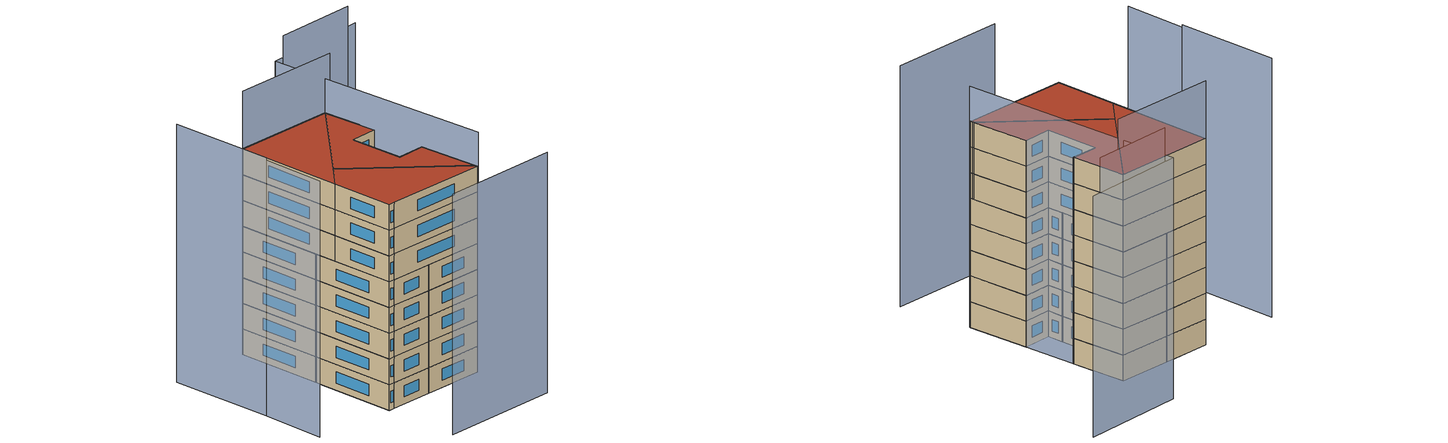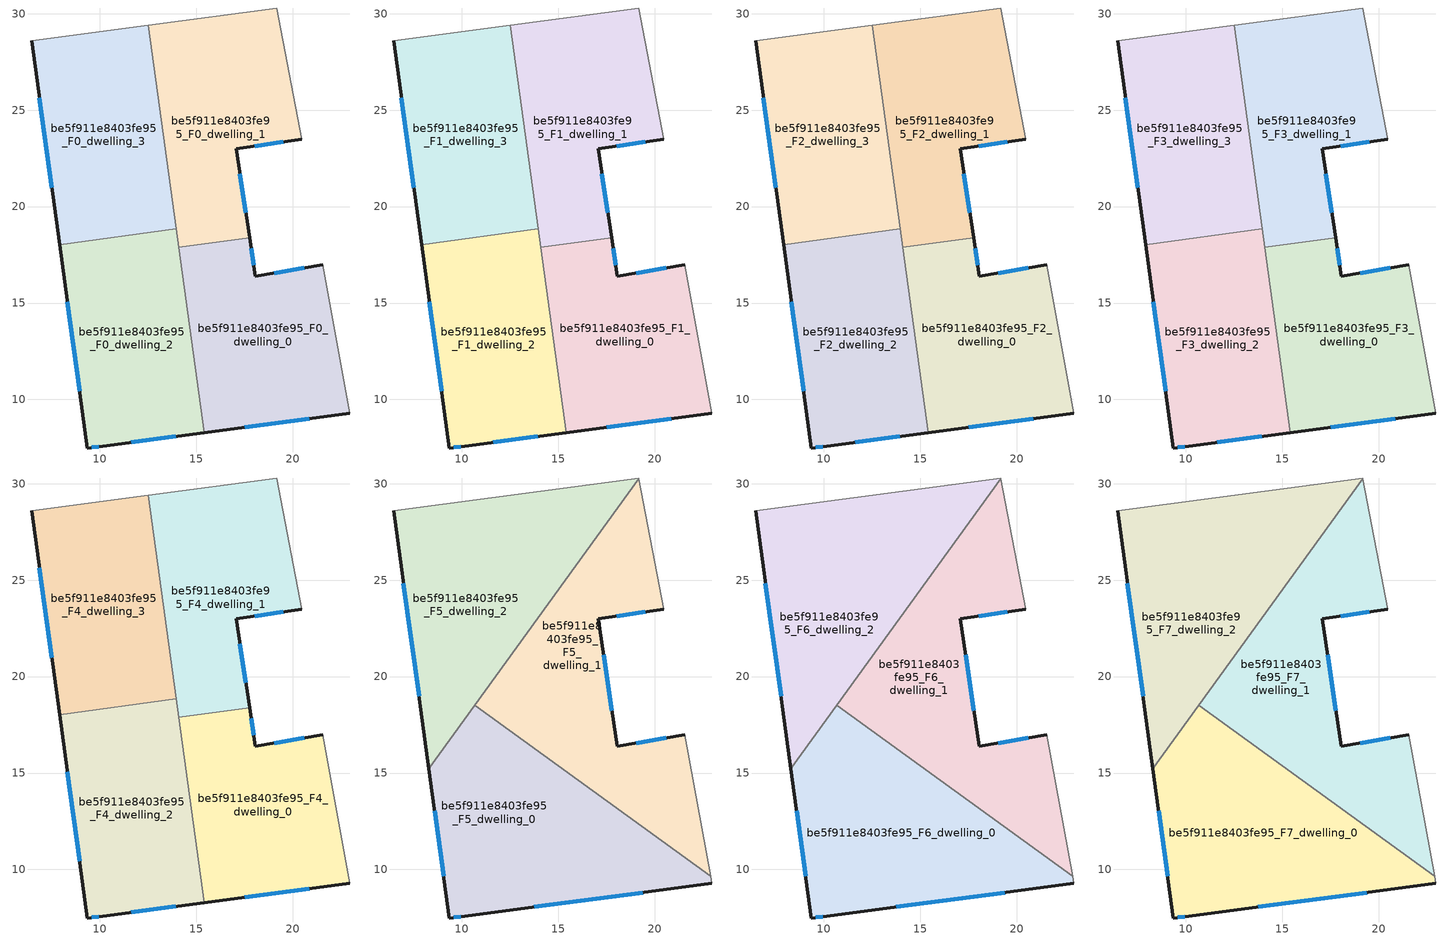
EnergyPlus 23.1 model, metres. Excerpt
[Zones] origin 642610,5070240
be5f911e8403fe95_F0_dwelling_0
 floor ground (EU_floor_Construction): 22.97,9.28 21.57,16.99 18.07,16.39 17.77,18.39 14.09,17.89 15.41,8.28 z0
 wall outside (EU_wall_Construction): 22.97,9.28 15.41,8.28 / 17.77,18.39 18.07,16.39 21.57,16.99 z0:3
 wall to be5f911e8403fe95_F0_dwelling_1 (EU_wall_Construction): 14.09,17.89 17.77,18.39 z0:3
 wall adiabatic (EU_wall_Construction): 21.57,16.99 22.97,9.28 z0:3
 wall to be5f911e8403fe95_F0_dwelling_2 (EU_wall_Construction): 15.41,8.28 14.09,17.89 z0:3
 window (EU_Window_Construction): 20.85,9 17.53,8.56 / 17.85,17.83 17.98,16.95 / 19.05,16.55 20.59,16.82 z0.84:2.16
be5f911e8403fe95_F0_dwelling_1
 floor ground (EU_floor_Construction): 17.77,18.39 17.07,22.99 20.47,23.49 19.17,30.3 12.52,29.41 14.09,17.89 z0
 wall outside (EU_wall_Construction): 20.47,23.49 17.07,22.99 17.77,18.39 z0:3
 wall adiabatic (EU_wall_Construction): 12.52,29.41 19.17,30.3 20.47,23.49 z0:3
 wall to be5f911e8403fe95_F0_dwelling_3 (EU_wall_Construction): 13.96,18.86 12.52,29.41 z0:3
 wall to be5f911e8403fe95_F0_dwelling_2 (EU_wall_Construction): 14.09,17.89 13.96,18.86 z0:3
 window (EU_Window_Construction): 19.52,23.35 18.02,23.13 / 17.27,21.7 17.57,19.68 z0.84:2.16
be5f911e8403fe95_F0_dwelling_2
 floor ground (EU_floor_Construction): 15.41,8.28 13.96,18.86 7.91,18.03 9.36,7.48 10.16,7.58 z0
 wall outside (EU_wall_Construction): 15.41,8.28 10.16,7.58 9.36,7.48 7.91,18.03 z0:3
 wall to be5f911e8403fe95_F0_dwelling_3 (EU_wall_Construction): 7.91,18.03 13.96,18.86 z0:3
 window (EU_Window_Construction): 13.94,8.08 11.63,7.78 / 9.94,7.55 9.58,7.51 / 8.95,10.44 8.32,15.07 z0.84:2.16
be5f911e8403fe95_F0_dwelling_3
 floor ground (EU_floor_Construction): 13.96,18.86 12.52,29.41 6.46,28.6 7.91,18.03 z0
 wall outside (EU_wall_Construction): 7.91,18.03 6.46,28.6 z0:3
 wall adiabatic (EU_wall_Construction): 6.46,28.6 12.52,29.41 z0:3
 window (EU_Window_Construction): 7.51,20.99 6.87,25.64 z0.84:2.16
be5f911e8403fe95_F1_dwelling_0
 floor to be5f911e8403fe95_F0_dwelling_0 (EU_floor_Construction): 22.97,9.28 21.57,16.99 18.07,16.39 17.77,18.39 14.09,17.89 15.41,8.28 z3
 wall outside (EU_wall_Construction): 22.97,9.28 15.41,8.28 / 17.77,18.39 18.07,16.39 21.57,16.99 z3:6
 wall to be5f911e8403fe95_F1_dwelling_1 (EU_wall_Construction): 14.09,17.89 17.77,18.39 z3:6
 wall adiabatic (EU_wall_Construction): 21.57,16.99 22.97,9.28 z3:6
 wall to be5f911e8403fe95_F1_dwelling_2 (EU_wall_Construction): 15.41,8.28 14.09,17.89 z3:6
 window (EU_Window_Construction): 20.85,9 17.53,8.56 / 17.85,17.83 17.98,16.95 / 19.05,16.55 20.59,16.82 z3.84:5.16
be5f911e8403fe95_F1_dwelling_1
 floor to be5f911e8403fe95_F0_dwelling_1 (EU_floor_Construction): 17.77,18.39 17.07,22.99 20.47,23.49 19.17,30.3 12.52,29.41 14.09,17.89 z3
 wall outside (EU_wall_Construction): 20.47,23.49 17.07,22.99 17.77,18.39 z3:6
 wall adiabatic (EU_wall_Construction): 12.52,29.41 19.17,30.3 20.47,23.49 z3:6
 wall to be5f911e8403fe95_F1_dwelling_3 (EU_wall_Construction): 13.96,18.86 12.52,29.41 z3:6
 wall to be5f911e8403fe95_F1_dwelling_2 (EU_wall_Construction): 14.09,17.89 13.96,18.86 z3:6
 window (EU_Window_Construction): 19.52,23.35 18.02,23.13 / 17.27,21.7 17.57,19.68 z3.84:5.16
be5f911e8403fe95_F1_dwelling_2
 floor to be5f911e8403fe95_F0_dwelling_2 (EU_floor_Construction): 15.41,8.28 13.96,18.86 7.91,18.03 9.36,7.48 10.16,7.58 z3
 wall outside (EU_wall_Construction): 15.41,8.28 10.16,7.58 9.36,7.48 7.91,18.03 z3:6
 wall to be5f911e8403fe95_F1_dwelling_3 (EU_wall_Construction): 7.91,18.03 13.96,18.86 z3:6
 window (EU_Window_Construction): 13.94,8.08 11.63,7.78 / 9.94,7.55 9.58,7.51 / 8.95,10.44 8.32,15.07 z3.84:5.16
be5f911e8403fe95_F1_dwelling_3
 floor to be5f911e8403fe95_F0_dwelling_3 (EU_floor_Construction): 13.96,18.86 12.52,29.41 6.46,28.6 7.91,18.03 z3
 wall outside (EU_wall_Construction): 7.91,18.03 6.46,28.6 z3:6
 wall adiabatic (EU_wall_Construction): 6.46,28.6 12.52,29.41 z3:6
 window (EU_Window_Construction): 7.51,20.99 6.87,25.64 z3.84:5.16
be5f911e8403fe95_F2_dwelling_0
 floor to be5f911e8403fe95_F1_dwelling_0 (EU_floor_Construction): 22.97,9.28 21.57,16.99 18.07,16.39 17.77,18.39 14.09,17.89 15.41,8.28 z6
 wall outside (EU_wall_Construction): 22.97,9.28 15.41,8.28 / 17.77,18.39 18.07,16.39 21.57,16.99 z6:9
 wall to be5f911e8403fe95_F2_dwelling_1 (EU_wall_Construction): 14.09,17.89 17.77,18.39 z6:9
 wall adiabatic (EU_wall_Construction): 21.57,16.99 22.97,9.28 z6:9
 wall to be5f911e8403fe95_F2_dwelling_2 (EU_wall_Construction): 15.41,8.28 14.09,17.89 z6:9
 window (EU_Window_Construction): 20.85,9 17.53,8.56 / 17.85,17.83 17.98,16.95 / 19.05,16.55 20.59,16.82 z6.84:8.16
be5f911e8403fe95_F2_dwelling_1
 floor to be5f911e8403fe95_F1_dwelling_1 (EU_floor_Construction): 17.77,18.39 17.07,22.99 20.47,23.49 19.17,30.3 12.52,29.41 14.09,17.89 z6
 wall outside (EU_wall_Construction): 20.47,23.49 17.07,22.99 17.77,18.39 z6:9
 wall adiabatic (EU_wall_Construction): 12.52,29.41 19.17,30.3 20.47,23.49 z6:9
 wall to be5f911e8403fe95_F2_dwelling_3 (EU_wall_Construction): 13.96,18.86 12.52,29.41 z6:9
 wall to be5f911e8403fe95_F2_dwelling_2 (EU_wall_Construction): 14.09,17.89 13.96,18.86 z6:9
 window (EU_Window_Construction): 19.52,23.35 18.02,23.13 / 17.27,21.7 17.57,19.68 z6.84:8.16
be5f911e8403fe95_F2_dwelling_2
 floor to be5f911e8403fe95_F1_dwelling_2 (EU_floor_Construction): 15.41,8.28 13.96,18.86 7.91,18.03 9.36,7.48 10.16,7.58 z6
 wall outside (EU_wall_Construction): 15.41,8.28 10.16,7.58 9.36,7.48 7.91,18.03 z6:9
 wall to be5f911e8403fe95_F2_dwelling_3 (EU_wall_Construction): 7.91,18.03 13.96,18.86 z6:9
 window (EU_Window_Construction): 13.94,8.08 11.63,7.78 / 9.94,7.55 9.58,7.51 / 8.95,10.44 8.32,15.07 z6.84:8.16
be5f911e8403fe95_F2_dwelling_3
 floor to be5f911e8403fe95_F1_dwelling_3 (EU_floor_Construction): 13.96,18.86 12.52,29.41 6.46,28.6 7.91,18.03 z6
 wall outside (EU_wall_Construction): 7.91,18.03 6.46,28.6 z6:9
 wall adiabatic (EU_wall_Construction): 6.46,28.6 12.52,29.41 z6:9
 window (EU_Window_Construction): 7.51,20.99 6.87,25.64 z6.84:8.16
be5f911e8403fe95_F3_dwelling_0
 floor to be5f911e8403fe95_F2_dwelling_0 (EU_floor_Construction): 22.97,9.28 21.57,16.99 18.07,16.39 17.77,18.39 14.09,17.89 15.41,8.28 z9
 wall outside (EU_wall_Construction): 22.97,9.28 15.41,8.28 / 17.77,18.39 18.07,16.39 21.57,16.99 z9:12
 wall to be5f911e8403fe95_F3_dwelling_1 (EU_wall_Construction): 14.09,17.89 17.77,18.39 z9:12
 wall adiabatic (EU_wall_Construction): 21.57,16.99 22.97,9.28 z9:12
 wall to be5f911e8403fe95_F3_dwelling_2 (EU_wall_Construction): 15.41,8.28 14.09,17.89 z9:12
 window (EU_Window_Construction): 20.85,9 17.53,8.56 / 17.85,17.83 17.98,16.95 / 19.05,16.55 20.59,16.82 z9.84:11.16
be5f911e8403fe95_F3_dwelling_1
 floor to be5f911e8403fe95_F2_dwelling_1 (EU_floor_Construction): 17.77,18.39 17.07,22.99 20.47,23.49 19.17,30.3 12.52,29.41 14.09,17.89 z9
 wall outside (EU_wall_Construction): 20.47,23.49 17.07,22.99 17.77,18.39 z9:12
 wall adiabatic (EU_wall_Construction): 12.52,29.41 19.17,30.3 20.47,23.49 z9:12
 wall to be5f911e8403fe95_F3_dwelling_3 (EU_wall_Construction): 13.96,18.86 12.52,29.41 z9:12
 wall to be5f911e8403fe95_F3_dwelling_2 (EU_wall_Construction): 14.09,17.89 13.96,18.86 z9:12
 window (EU_Window_Construction): 19.52,23.35 18.02,23.13 / 17.27,21.7 17.57,19.68 z9.84:11.16
be5f911e8403fe95_F3_dwelling_2
 floor to be5f911e8403fe95_F2_dwelling_2 (EU_floor_Construction): 15.41,8.28 13.96,18.86 7.91,18.03 9.36,7.48 10.16,7.58 z9
 wall outside (EU_wall_Construction): 15.41,8.28 10.16,7.58 9.36,7.48 7.91,18.03 z9:12
 wall to be5f911e8403fe95_F3_dwelling_3 (EU_wall_Construction): 7.91,18.03 13.96,18.86 z9:12
 window (EU_Window_Construction): 13.94,8.08 11.63,7.78 / 9.94,7.55 9.58,7.51 / 8.95,10.44 8.32,15.07 z9.84:11.16
be5f911e8403fe95_F3_dwelling_3
 floor to be5f911e8403fe95_F2_dwelling_3 (EU_floor_Construction): 13.96,18.86 12.52,29.41 6.46,28.6 7.91,18.03 z9
 wall outside (EU_wall_Construction): 7.91,18.03 6.46,28.6 z9:12
 wall adiabatic (EU_wall_Construction): 6.46,28.6 12.52,29.41 z9:12
 window (EU_Window_Construction): 7.51,20.99 6.87,25.64 z9.84:11.16
be5f911e8403fe95_F4_dwelling_0
 floor to be5f911e8403fe95_F3_dwelling_0 (EU_floor_Construction): 22.97,9.28 21.57,16.99 18.07,16.39 17.77,18.39 14.09,17.89 15.41,8.28 z12
 wall outside (EU_wall_Construction): 22.97,9.28 15.41,8.28 / 17.77,18.39 18.07,16.39 21.57,16.99 z12:15
 wall to be5f911e8403fe95_F4_dwelling_1 (EU_wall_Construction): 14.09,17.89 17.77,18.39 z12:15
 wall adiabatic (EU_wall_Construction): 21.57,16.99 22.97,9.28 z12:15
 wall to be5f911e8403fe95_F4_dwelling_2 (EU_wall_Construction): 15.41,8.28 14.09,17.89 z12:15
 window (EU_Window_Construction): 20.85,9 17.53,8.56 / 17.85,17.83 17.98,16.95 / 19.05,16.55 20.59,16.82 z12.84:14.16
be5f911e8403fe95_F4_dwelling_1
 floor to be5f911e8403fe95_F3_dwelling_1 (EU_floor_Construction): 17.77,18.39 17.07,22.99 20.47,23.49 19.17,30.3 12.52,29.41 14.09,17.89 z12
 wall outside (EU_wall_Construction): 20.47,23.49 17.07,22.99 17.77,18.39 z12:15
 wall adiabatic (EU_wall_Construction): 12.52,29.41 19.17,30.3 20.47,23.49 z12:15
 wall to be5f911e8403fe95_F4_dwelling_3 (EU_wall_Construction): 13.96,18.86 12.52,29.41 z12:15
 wall to be5f911e8403fe95_F4_dwelling_2 (EU_wall_Construction): 14.09,17.89 13.96,18.86 z12:15
 window (EU_Window_Construction): 19.52,23.35 18.02,23.13 / 17.27,21.7 17.57,19.68 z12.84:14.16
be5f911e8403fe95_F4_dwelling_2
 floor to be5f911e8403fe95_F3_dwelling_2 (EU_floor_Construction): 15.41,8.28 13.96,18.86 7.91,18.03 9.36,7.48 10.16,7.58 z12
 wall outside (EU_wall_Construction): 15.41,8.28 10.16,7.58 9.36,7.48 7.91,18.03 z12:15
 wall to be5f911e8403fe95_F4_dwelling_3 (EU_wall_Construction): 7.91,18.03 13.96,18.86 z12:15
 window (EU_Window_Construction): 13.94,8.08 11.63,7.78 / 9.94,7.55 9.58,7.51 / 8.95,10.44 8.32,15.07 z12.84:14.16
be5f911e8403fe95_F4_dwelling_3
 floor to be5f911e8403fe95_F3_dwelling_3 (EU_floor_Construction): 13.96,18.86 12.52,29.41 6.46,28.6 7.91,18.03 z12
 wall outside (EU_wall_Construction): 7.91,18.03 6.46,28.6 z12:15
 wall adiabatic (EU_wall_Construction): 6.46,28.6 12.52,29.41 z12:15
 window (EU_Window_Construction): 7.51,20.99 6.87,25.64 z12.84:14.16
be5f911e8403fe95_F5_dwelling_0
 floor to be5f911e8403fe95_F4_dwelling_2 (EU_floor_Construction): 15.41,8.28 14.38,15.82 10.79,18.42 10.59,18.39 8.3,15.23 9.36,7.48 10.16,7.58 z15
 floor to be5f911e8403fe95_F4_dwelling_0 (EU_floor_Construction): 22.97,9.28 22.9,9.65 14.38,15.82 15.41,8.28 z15
 floor to be5f911e8403fe95_F4_dwelling_3 (EU_floor_Construction): 10.79,18.42 10.67,18.5 10.59,18.39 z15
 wall outside (EU_wall_Construction): 22.97,9.28 10.16,7.58 9.36,7.48 8.3,15.22 z15:18
 wall to be5f911e8403fe95_F5_dwelling_1 (EU_wall_Construction): 10.67,18.5 22.9,9.65 z15:18
 wall adiabatic (EU_wall_Construction): 22.9,9.65 22.97,9.28 z15:18
 wall to be5f911e8403fe95_F5_dwelling_2 (EU_wall_Construction): 8.3,15.22 10.67,18.5 z15:18
 window (EU_Window_Construction): 9.94,7.55 9.58,7.51 / 9.06,9.65 8.6,13.06 / 19.38,8.8 13.75,8.06 z15.84:17.16
be5f911e8403fe95_F5_dwelling_1
 floor to be5f911e8403fe95_F4_dwelling_0 (EU_floor_Construction): 22.9,9.65 21.57,16.99 18.07,16.39 17.77,18.39 14.09,17.89 14.38,15.82 z15
 floor to be5f911e8403fe95_F4_dwelling_1 (EU_floor_Construction): 17.77,18.39 17.07,22.99 20.47,23.49 19.18,30.26 13.48,22.38 14.09,17.89 z15
 floor to be5f911e8403fe95_F4_dwelling_2 (EU_floor_Construction): 14.38,15.82 13.96,18.86 10.79,18.42 z15
 floor to be5f911e8403fe95_F4_dwelling_3 (EU_floor_Construction): 13.96,18.86 13.48,22.38 10.67,18.5 10.79,18.42 z15
 wall outside (EU_wall_Construction): 20.47,23.49 17.07,22.99 18.07,16.39 21.57,16.99 z15:18
 wall adiabatic (EU_wall_Construction): 21.57,16.99 22.9,9.65 / 19.18,30.26 20.47,23.49 z15:18
 wall to be5f911e8403fe95_F5_dwelling_2 (EU_wall_Construction): 10.67,18.51 19.18,30.26 z15:18
 window (EU_Window_Construction): 19.52,23.35 18.02,23.13 / 17.35,21.14 17.79,18.24 / 19.05,16.55 20.59,16.82 z15.84:17.16
be5f911e8403fe95_F5_dwelling_2
 floor to be5f911e8403fe95_F4_dwelling_1 (EU_floor_Construction): 13.48,22.38 19.18,30.26 19.17,30.3 12.52,29.41 z15
 floor to be5f911e8403fe95_F4_dwelling_3 (EU_floor_Construction): 10.59,18.39 13.48,22.38 12.52,29.41 6.46,28.6 7.91,18.03 z15
 floor to be5f911e8403fe95_F4_dwelling_2 (EU_floor_Construction): 8.3,15.23 10.59,18.39 7.91,18.03 z15
 wall outside (EU_wall_Construction): 8.3,15.22 6.46,28.6 z15:18
 wall adiabatic (EU_wall_Construction): 6.46,28.6 19.17,30.3 19.18,30.26 z15:18
 window (EU_Window_Construction): 7.78,18.97 6.98,24.85 z15.84:17.16
be5f911e8403fe95_F6_dwelling_0
 floor to be5f911e8403fe95_F5_dwelling_0 (EU_floor_Construction): 22.97,9.28 22.9,9.65 10.67,18.5 8.3,15.22 9.36,7.48 10.16,7.58 z18
 wall outside (EU_wall_Construction): 22.97,9.28 10.16,7.58 9.36,7.48 8.3,15.22 z18:21
 wall to be5f911e8403fe95_F6_dwelling_1 (EU_wall_Construction): 10.67,18.5 22.9,9.65 z18:21
 wall adiabatic (EU_wall_Construction): 22.9,9.65 22.97,9.28 z18:21
 wall to be5f911e8403fe95_F6_dwelling_2 (EU_wall_Construction): 8.3,15.22 10.67,18.5 z18:21
 window (EU_Window_Construction): 9.94,7.55 9.58,7.51 / 9.06,9.65 8.6,13.06 / 19.38,8.8 13.75,8.06 z18.84:20.16
be5f911e8403fe95_F6_dwelling_1
 floor to be5f911e8403fe95_F5_dwelling_1 (EU_floor_Construction): 22.9,9.65 21.57,16.99 18.07,16.39 17.07,22.99 20.47,23.49 19.18,30.26 10.67,18.5 z18
 wall outside (EU_wall_Construction): 20.47,23.49 17.07,22.99 18.07,16.39 21.57,16.99 z18:21
 wall adiabatic (EU_wall_Construction): 21.57,16.99 22.9,9.65 / 19.18,30.26 20.47,23.49 z18:21
 wall to be5f911e8403fe95_F6_dwelling_2 (EU_wall_Construction): 10.67,18.51 19.18,30.26 z18:21
 window (EU_Window_Construction): 19.52,23.35 18.02,23.13 / 17.35,21.14 17.79,18.24 / 19.05,16.55 20.59,16.82 z18.84:20.16
be5f911e8403fe95_F6_dwelling_2
 floor to be5f911e8403fe95_F5_dwelling_2 (EU_floor_Construction): 8.3,15.22 19.18,30.26 19.17,30.3 6.46,28.6 z18
 wall outside (EU_wall_Construction): 8.3,15.22 6.46,28.6 z18:21
 wall adiabatic (EU_wall_Construction): 6.46,28.6 19.17,30.3 19.18,30.26 z18:21
 window (EU_Window_Construction): 7.78,18.97 6.98,24.85 z18.84:20.16
be5f911e8403fe95_F7_dwelling_0
 floor to be5f911e8403fe95_F6_dwelling_0 (EU_floor_Construction): 22.97,9.28 22.9,9.65 10.67,18.5 8.3,15.22 9.36,7.48 10.16,7.58 z21
 wall outside (EU_wall_Construction): 22.97,9.28 10.16,7.58 9.36,7.48 8.3,15.22 z21:24
 wall to be5f911e8403fe95_F7_dwelling_1 (EU_wall_Construction): 10.67,18.5 22.9,9.65 z21:24
 wall adiabatic (EU_wall_Construction): 22.9,9.65 22.97,9.28 z21:24
 wall to be5f911e8403fe95_F7_dwelling_2 (EU_wall_Construction): 8.3,15.22 10.67,18.5 z21:24
 window (EU_Window_Construction): 9.94,7.55 9.58,7.51 / 9.06,9.65 8.6,13.06 / 19.38,8.8 13.75,8.06 z21.84:23.16
 roof outside (EU_roof_Construction): 22.9,9.65 22.97,9.28 10.16,7.58 9.36,7.48 8.3,15.22 10.67,18.5 z24
be5f911e8403fe95_F7_dwelling_1
 floor to be5f911e8403fe95_F6_dwelling_1 (EU_floor_Construction): 22.9,9.65 21.57,16.99 18.07,16.39 17.07,22.99 20.47,23.49 19.18,30.26 10.67,18.5 z21
 wall outside (EU_wall_Construction): 20.47,23.49 17.07,22.99 18.07,16.39 21.57,16.99 z21:24
 wall adiabatic (EU_wall_Construction): 21.57,16.99 22.9,9.65 / 19.18,30.26 20.47,23.49 z21:24
 wall to be5f911e8403fe95_F7_dwelling_2 (EU_wall_Construction): 10.67,18.51 19.18,30.26 z21:24
 window (EU_Window_Construction): 19.52,23.35 18.02,23.13 / 17.35,21.14 17.79,18.24 / 19.05,16.55 20.59,16.82 z21.84:23.16
 roof outside (EU_roof_Construction): 19.18,30.26 20.47,23.49 17.07,22.99 18.07,16.39 21.57,16.99 22.9,9.65 10.67,18.5 z24
be5f911e8403fe95_F7_dwelling_2
 floor to be5f911e8403fe95_F6_dwelling_2 (EU_floor_Construction): 8.3,15.22 19.18,30.26 19.17,30.3 6.46,28.6 z21
 wall outside (EU_wall_Construction): 8.3,15.22 6.46,28.6 z21:24
 wall adiabatic (EU_wall_Construction): 6.46,28.6 19.17,30.3 19.18,30.26 z21:24
 window (EU_Window_Construction): 7.78,18.97 6.98,24.85 z21.84:23.16
 roof outside (EU_roof_Construction): 19.17,30.3 19.18,30.26 8.3,15.22 6.46,28.6 z24
shading: 10.66,-1.64 25.33,0.44 / 22.97,9.19 17.93,37.15 / 17.93,37.15 30.83,39.47 z0:28; 19.94,30.4 6.47,28.57 z0:30.7; 28.48,37.8 18.25,36.14 z0:31.2; -1.65,14.69 -0.69,6.84 z0:29.8; -3.47,27.51 -1.65,14.69 z0:30.1
[Building]
EU S2 Campaign: North Axis=0; Terrain=City; Solar Distribution=FullExterior
[Site:Location]
Lyon-Bron: Latitude=45.75; Longitude=5; Time Zone=1; Elevation=198
[SizingPeriod:WeatherFileDays]
AnnualSizingPeriod: Begin Month=1; Begin Day of Month=1; End Month=12; End Day of Month=31; Day of Week for Start Day=Monday; Use Weather File Daylight Saving Period=No; Use Weather File Rain and Snow Indicators=No
[MATERIAL]
EU_InternalMass_Material: Roughness=MediumRough; Thickness=0.1; Conductivity=1; Density=1800; Specific Heat=900; Thermal Absorptance=0.9; Solar Absorptance=0.7; Visible Absorptance=0.7
[MATERIAL:NOMASS] Roughness=MediumRough; Thermal Absorptance=0.9; Solar Absorptance=0.7; Visible Absorptance=0.7
Name | Thermal Resistance
EU_wall_NoMass | 0.776494
EU_roof_NoMass | 0.486893
EU_floor_NoMass | 0.421597
[WINDOWMATERIAL:SIMPLEGLAZINGSYSTEM]
EU_Window_SimpleGlazing: UFactor=4.24961; Solar Heat Gain Coefficient=0.83; Visible Transmittance=0.83
[CONSTRUCTION]
EU_wall_Construction: EU_wall_NoMass
EU_roof_Construction: EU_roof_NoMass
EU_floor_Construction: EU_floor_NoMass
EU_InternalMass_Construction: EU_InternalMass_Material
EU_Window_Construction: EU_Window_SimpleGlazing
[ZONE] Type=1; Multiplier=1; Ceiling Height=autocalculate; Floor Area=autocalculate; Part of Total Floor Area=Yes
Name | Volume
be5f911e8403fe95_F0_dwelling_0; be5f911e8403fe95_F1_dwelling_0; be5f911e8403fe95_F2_dwelling_0; be5f911e8403fe95_F3_dwelling_0; be5f911e8403fe95_F4_dwelling_0 | 195.253
be5f911e8403fe95_F5_dwelling_0; be5f911e8403fe95_F6_dwelling_0; be5f911e8403fe95_F7_dwelling_0 | 260.339
be5f911e8403fe95_F0_dwelling_1; be5f911e8403fe95_F1_dwelling_1; be5f911e8403fe95_F2_dwelling_1; be5f911e8403fe95_F3_dwelling_1; be5f911e8403fe95_F4_dwelling_1 | 195.238
be5f911e8403fe95_F5_dwelling_1; be5f911e8403fe95_F6_dwelling_1; be5f911e8403fe95_F7_dwelling_1 | 260.343
be5f911e8403fe95_F0_dwelling_2; be5f911e8403fe95_F1_dwelling_2; be5f911e8403fe95_F2_dwelling_2; be5f911e8403fe95_F3_dwelling_2; be5f911e8403fe95_F4_dwelling_2 | 195.232
be5f911e8403fe95_F5_dwelling_2; be5f911e8403fe95_F6_dwelling_2; be5f911e8403fe95_F7_dwelling_2 | 260.321
be5f911e8403fe95_F0_dwelling_3; be5f911e8403fe95_F1_dwelling_3; be5f911e8403fe95_F2_dwelling_3; be5f911e8403fe95_F3_dwelling_3; be5f911e8403fe95_F4_dwelling_3 | 195.251
[INTERNALMASS] Construction=EU_InternalMass_Construction
Name | Zone or ZoneList | Surface Area
be5f911e8403fe95_F0_dwelling_0_EU_InternalMass | be5f911e8403fe95_F0_dwelling_0 | 65.0841
be5f911e8403fe95_F0_dwelling_1_EU_InternalMass | be5f911e8403fe95_F0_dwelling_1 | 65.0797
be5f911e8403fe95_F0_dwelling_2_EU_InternalMass | be5f911e8403fe95_F0_dwelling_2 | 65.0777
be5f911e8403fe95_F0_dwelling_3_EU_InternalMass | be5f911e8403fe95_F0_dwelling_3 | 65.0834
be5f911e8403fe95_F1_dwelling_0_EU_InternalMass | be5f911e8403fe95_F1_dwelling_0 | 65.0841
be5f911e8403fe95_F1_dwelling_1_EU_InternalMass | be5f911e8403fe95_F1_dwelling_1 | 65.0797
be5f911e8403fe95_F1_dwelling_2_EU_InternalMass | be5f911e8403fe95_F1_dwelling_2 | 65.0777
be5f911e8403fe95_F1_dwelling_3_EU_InternalMass | be5f911e8403fe95_F1_dwelling_3 | 65.0834
be5f911e8403fe95_F2_dwelling_0_EU_InternalMass | be5f911e8403fe95_F2_dwelling_0 | 65.0841
be5f911e8403fe95_F2_dwelling_1_EU_InternalMass | be5f911e8403fe95_F2_dwelling_1 | 65.0797
be5f911e8403fe95_F2_dwelling_2_EU_InternalMass | be5f911e8403fe95_F2_dwelling_2 | 65.0777
be5f911e8403fe95_F2_dwelling_3_EU_InternalMass | be5f911e8403fe95_F2_dwelling_3 | 65.0834
be5f911e8403fe95_F3_dwelling_0_EU_InternalMass | be5f911e8403fe95_F3_dwelling_0 | 65.0841
be5f911e8403fe95_F3_dwelling_1_EU_InternalMass | be5f911e8403fe95_F3_dwelling_1 | 65.0797
be5f911e8403fe95_F3_dwelling_2_EU_InternalMass | be5f911e8403fe95_F3_dwelling_2 | 65.0777
be5f911e8403fe95_F3_dwelling_3_EU_InternalMass | be5f911e8403fe95_F3_dwelling_3 | 65.0834
be5f911e8403fe95_F4_dwelling_0_EU_InternalMass | be5f911e8403fe95_F4_dwelling_0 | 65.0841
be5f911e8403fe95_F4_dwelling_1_EU_InternalMass | be5f911e8403fe95_F4_dwelling_1 | 65.0797
be5f911e8403fe95_F4_dwelling_2_EU_InternalMass | be5f911e8403fe95_F4_dwelling_2 | 65.0777
be5f911e8403fe95_F4_dwelling_3_EU_InternalMass | be5f911e8403fe95_F4_dwelling_3 | 65.0834
be5f911e8403fe95_F5_dwelling_0_EU_InternalMass | be5f911e8403fe95_F5_dwelling_0 | 86.7777
be5f911e8403fe95_F5_dwelling_1_EU_InternalMass | be5f911e8403fe95_F5_dwelling_1 | 86.7829
be5f911e8403fe95_F5_dwelling_2_EU_InternalMass | be5f911e8403fe95_F5_dwelling_2 | 86.7735
be5f911e8403fe95_F6_dwelling_0_EU_InternalMass | be5f911e8403fe95_F6_dwelling_0 | 86.7777
be5f911e8403fe95_F6_dwelling_1_EU_InternalMass | be5f911e8403fe95_F6_dwelling_1 | 86.7829
be5f911e8403fe95_F6_dwelling_2_EU_InternalMass | be5f911e8403fe95_F6_dwelling_2 | 86.7735
be5f911e8403fe95_F7_dwelling_0_EU_InternalMass | be5f911e8403fe95_F7_dwelling_0 | 86.7777
be5f911e8403fe95_F7_dwelling_1_EU_InternalMass | be5f911e8403fe95_F7_dwelling_1 | 86.7829
be5f911e8403fe95_F7_dwelling_2_EU_InternalMass | be5f911e8403fe95_F7_dwelling_2 | 86.7735
[OTHEREQUIPMENT] Fuel Type=Electricity; Design Level Calculation Method=Watts/Area; Power per Zone Floor Area=1; Fraction Latent=0; Fraction Radiant=0; Fraction Lost=0; Carbon Dioxide Generation Rate=0; EndUse Subcategory=EU_Step8_InternalGains
Name | Zone or ZoneList or Space or SpaceList | Schedule
EU_Step8_InternalGain_be5f911e8403fe95_F0_dwelling_0_f000 | be5f911e8403fe95_F0_dwelling_0 | EU_Step8_GainSchedule_be5f911e8403fe95_F0_dwelling_0_f000
EU_Step8_InternalGain_be5f911e8403fe95_F0_dwelling_1_f000 | be5f911e8403fe95_F0_dwelling_1 | EU_Step8_GainSchedule_be5f911e8403fe95_F0_dwelling_1_f000
EU_Step8_InternalGain_be5f911e8403fe95_F0_dwelling_2_f000 | be5f911e8403fe95_F0_dwelling_2 | EU_Step8_GainSchedule_be5f911e8403fe95_F0_dwelling_2_f000
EU_Step8_InternalGain_be5f911e8403fe95_F0_dwelling_3_f000 | be5f911e8403fe95_F0_dwelling_3 | EU_Step8_GainSchedule_be5f911e8403fe95_F0_dwelling_3_f000
EU_Step8_InternalGain_be5f911e8403fe95_F1_dwelling_0_f000 | be5f911e8403fe95_F1_dwelling_0 | EU_Step8_GainSchedule_be5f911e8403fe95_F1_dwelling_0_f000
EU_Step8_InternalGain_be5f911e8403fe95_F1_dwelling_1_f000 | be5f911e8403fe95_F1_dwelling_1 | EU_Step8_GainSchedule_be5f911e8403fe95_F1_dwelling_1_f000
EU_Step8_InternalGain_be5f911e8403fe95_F1_dwelling_2_f000 | be5f911e8403fe95_F1_dwelling_2 | EU_Step8_GainSchedule_be5f911e8403fe95_F1_dwelling_2_f000
EU_Step8_InternalGain_be5f911e8403fe95_F1_dwelling_3_f000 | be5f911e8403fe95_F1_dwelling_3 | EU_Step8_GainSchedule_be5f911e8403fe95_F1_dwelling_3_f000
EU_Step8_InternalGain_be5f911e8403fe95_F2_dwelling_0_f000 | be5f911e8403fe95_F2_dwelling_0 | EU_Step8_GainSchedule_be5f911e8403fe95_F2_dwelling_0_f000
EU_Step8_InternalGain_be5f911e8403fe95_F2_dwelling_1_f000 | be5f911e8403fe95_F2_dwelling_1 | EU_Step8_GainSchedule_be5f911e8403fe95_F2_dwelling_1_f000
EU_Step8_InternalGain_be5f911e8403fe95_F2_dwelling_2_f000 | be5f911e8403fe95_F2_dwelling_2 | EU_Step8_GainSchedule_be5f911e8403fe95_F2_dwelling_2_f000
EU_Step8_InternalGain_be5f911e8403fe95_F2_dwelling_3_f000 | be5f911e8403fe95_F2_dwelling_3 | EU_Step8_GainSchedule_be5f911e8403fe95_F2_dwelling_3_f000
EU_Step8_InternalGain_be5f911e8403fe95_F3_dwelling_0_f000 | be5f911e8403fe95_F3_dwelling_0 | EU_Step8_GainSchedule_be5f911e8403fe95_F3_dwelling_0_f000
EU_Step8_InternalGain_be5f911e8403fe95_F3_dwelling_1_f000 | be5f911e8403fe95_F3_dwelling_1 | EU_Step8_GainSchedule_be5f911e8403fe95_F3_dwelling_1_f000
EU_Step8_InternalGain_be5f911e8403fe95_F3_dwelling_2_f000 | be5f911e8403fe95_F3_dwelling_2 | EU_Step8_GainSchedule_be5f911e8403fe95_F3_dwelling_2_f000
EU_Step8_InternalGain_be5f911e8403fe95_F3_dwelling_3_f000 | be5f911e8403fe95_F3_dwelling_3 | EU_Step8_GainSchedule_be5f911e8403fe95_F3_dwelling_3_f000
EU_Step8_InternalGain_be5f911e8403fe95_F4_dwelling_0_f000 | be5f911e8403fe95_F4_dwelling_0 | EU_Step8_GainSchedule_be5f911e8403fe95_F4_dwelling_0_f000
EU_Step8_InternalGain_be5f911e8403fe95_F4_dwelling_1_f000 | be5f911e8403fe95_F4_dwelling_1 | EU_Step8_GainSchedule_be5f911e8403fe95_F4_dwelling_1_f000
EU_Step8_InternalGain_be5f911e8403fe95_F4_dwelling_2_f000 | be5f911e8403fe95_F4_dwelling_2 | EU_Step8_GainSchedule_be5f911e8403fe95_F4_dwelling_2_f000
EU_Step8_InternalGain_be5f911e8403fe95_F4_dwelling_3_f000 | be5f911e8403fe95_F4_dwelling_3 | EU_Step8_GainSchedule_be5f911e8403fe95_F4_dwelling_3_f000
EU_Step8_InternalGain_be5f911e8403fe95_F5_dwelling_0_f000 | be5f911e8403fe95_F5_dwelling_0 | EU_Step8_GainSchedule_be5f911e8403fe95_F5_dwelling_0_f000
EU_Step8_InternalGain_be5f911e8403fe95_F5_dwelling_1_f000 | be5f911e8403fe95_F5_dwelling_1 | EU_Step8_GainSchedule_be5f911e8403fe95_F5_dwelling_1_f000
EU_Step8_InternalGain_be5f911e8403fe95_F5_dwelling_2_f000 | be5f911e8403fe95_F5_dwelling_2 | EU_Step8_GainSchedule_be5f911e8403fe95_F5_dwelling_2_f000
EU_Step8_InternalGain_be5f911e8403fe95_F6_dwelling_0_f000 | be5f911e8403fe95_F6_dwelling_0 | EU_Step8_GainSchedule_be5f911e8403fe95_F6_dwelling_0_f000
EU_Step8_InternalGain_be5f911e8403fe95_F6_dwelling_1_f000 | be5f911e8403fe95_F6_dwelling_1 | EU_Step8_GainSchedule_be5f911e8403fe95_F6_dwelling_1_f000
EU_Step8_InternalGain_be5f911e8403fe95_F6_dwelling_2_f000 | be5f911e8403fe95_F6_dwelling_2 | EU_Step8_GainSchedule_be5f911e8403fe95_F6_dwelling_2_f000
EU_Step8_InternalGain_be5f911e8403fe95_F7_dwelling_0_f000 | be5f911e8403fe95_F7_dwelling_0 | EU_Step8_GainSchedule_be5f911e8403fe95_F7_dwelling_0_f000
EU_Step8_InternalGain_be5f911e8403fe95_F7_dwelling_1_f000 | be5f911e8403fe95_F7_dwelling_1 | EU_Step8_GainSchedule_be5f911e8403fe95_F7_dwelling_1_f000
EU_Step8_InternalGain_be5f911e8403fe95_F7_dwelling_2_f000 | be5f911e8403fe95_F7_dwelling_2 | EU_Step8_GainSchedule_be5f911e8403fe95_F7_dwelling_2_f000
[ZONEVENTILATION:DESIGNFLOWRATE] Schedule=EU_AlwaysOn; Design Flow Rate Calculation Method=AirChanges/Hour; Air Changes per Hour=0.693814; Ventilation Type=Natural; Fan Pressure Rise=0; Fan Total Efficiency=1; Constant Term Coefficient=1; Temperature Term Coefficient=0; Velocity Term Coefficient=0; Velocity Squared Term Coefficient=0; Minimum Indoor Temperature=-100; Maximum Indoor Temperature=100; Delta Temperature=-100; Minimum Outdoor Temperature=-100; Maximum Outdoor Temperature=100; Maximum Wind Speed=40
Name | Zone or ZoneList or Space or SpaceList
EU_ConstantAir_be5f911e8403fe95_F0_dwelling_0 | be5f911e8403fe95_F0_dwelling_0
EU_ConstantAir_be5f911e8403fe95_F0_dwelling_1 | be5f911e8403fe95_F0_dwelling_1
EU_ConstantAir_be5f911e8403fe95_F0_dwelling_2 | be5f911e8403fe95_F0_dwelling_2
EU_ConstantAir_be5f911e8403fe95_F0_dwelling_3 | be5f911e8403fe95_F0_dwelling_3
EU_ConstantAir_be5f911e8403fe95_F1_dwelling_0 | be5f911e8403fe95_F1_dwelling_0
EU_ConstantAir_be5f911e8403fe95_F1_dwelling_1 | be5f911e8403fe95_F1_dwelling_1
EU_ConstantAir_be5f911e8403fe95_F1_dwelling_2 | be5f911e8403fe95_F1_dwelling_2
EU_ConstantAir_be5f911e8403fe95_F1_dwelling_3 | be5f911e8403fe95_F1_dwelling_3
EU_ConstantAir_be5f911e8403fe95_F2_dwelling_0 | be5f911e8403fe95_F2_dwelling_0
EU_ConstantAir_be5f911e8403fe95_F2_dwelling_1 | be5f911e8403fe95_F2_dwelling_1
EU_ConstantAir_be5f911e8403fe95_F2_dwelling_2 | be5f911e8403fe95_F2_dwelling_2
EU_ConstantAir_be5f911e8403fe95_F2_dwelling_3 | be5f911e8403fe95_F2_dwelling_3
EU_ConstantAir_be5f911e8403fe95_F3_dwelling_0 | be5f911e8403fe95_F3_dwelling_0
EU_ConstantAir_be5f911e8403fe95_F3_dwelling_1 | be5f911e8403fe95_F3_dwelling_1
EU_ConstantAir_be5f911e8403fe95_F3_dwelling_2 | be5f911e8403fe95_F3_dwelling_2
EU_ConstantAir_be5f911e8403fe95_F3_dwelling_3 | be5f911e8403fe95_F3_dwelling_3
EU_ConstantAir_be5f911e8403fe95_F4_dwelling_0 | be5f911e8403fe95_F4_dwelling_0
EU_ConstantAir_be5f911e8403fe95_F4_dwelling_1 | be5f911e8403fe95_F4_dwelling_1
EU_ConstantAir_be5f911e8403fe95_F4_dwelling_2 | be5f911e8403fe95_F4_dwelling_2
EU_ConstantAir_be5f911e8403fe95_F4_dwelling_3 | be5f911e8403fe95_F4_dwelling_3
EU_ConstantAir_be5f911e8403fe95_F5_dwelling_0 | be5f911e8403fe95_F5_dwelling_0
EU_ConstantAir_be5f911e8403fe95_F5_dwelling_1 | be5f911e8403fe95_F5_dwelling_1
EU_ConstantAir_be5f911e8403fe95_F5_dwelling_2 | be5f911e8403fe95_F5_dwelling_2
EU_ConstantAir_be5f911e8403fe95_F6_dwelling_0 | be5f911e8403fe95_F6_dwelling_0
EU_ConstantAir_be5f911e8403fe95_F6_dwelling_1 | be5f911e8403fe95_F6_dwelling_1
EU_ConstantAir_be5f911e8403fe95_F6_dwelling_2 | be5f911e8403fe95_F6_dwelling_2
EU_ConstantAir_be5f911e8403fe95_F7_dwelling_0 | be5f911e8403fe95_F7_dwelling_0
EU_ConstantAir_be5f911e8403fe95_F7_dwelling_1 | be5f911e8403fe95_F7_dwelling_1
EU_ConstantAir_be5f911e8403fe95_F7_dwelling_2 | be5f911e8403fe95_F7_dwelling_2
[HVACTEMPLATE:THERMOSTAT] Constant Heating Setpoint=20; Constant Cooling Setpoint=50
EU_HeatOnly_be5f911e8403fe95_F0_dwelling_0; EU_HeatOnly_be5f911e8403fe95_F0_dwelling_1; EU_HeatOnly_be5f911e8403fe95_F0_dwelling_2; EU_HeatOnly_be5f911e8403fe95_F0_dwelling_3; EU_HeatOnly_be5f911e8403fe95_F1_dwelling_0; EU_HeatOnly_be5f911e8403fe95_F1_dwelling_1; EU_HeatOnly_be5f911e8403fe95_F1_dwelling_2; EU_HeatOnly_be5f911e8403fe95_F1_dwelling_3; EU_HeatOnly_be5f911e8403fe95_F2_dwelling_0; EU_HeatOnly_be5f911e8403fe95_F2_dwelling_1; EU_HeatOnly_be5f911e8403fe95_F2_dwelling_2; EU_HeatOnly_be5f911e8403fe95_F2_dwelling_3; EU_HeatOnly_be5f911e8403fe95_F3_dwelling_0; EU_HeatOnly_be5f911e8403fe95_F3_dwelling_1; EU_HeatOnly_be5f911e8403fe95_F3_dwelling_2; EU_HeatOnly_be5f911e8403fe95_F3_dwelling_3; EU_HeatOnly_be5f911e8403fe95_F4_dwelling_0; EU_HeatOnly_be5f911e8403fe95_F4_dwelling_1; EU_HeatOnly_be5f911e8403fe95_F4_dwelling_2; EU_HeatOnly_be5f911e8403fe95_F4_dwelling_3; EU_HeatOnly_be5f911e8403fe95_F5_dwelling_0; EU_HeatOnly_be5f911e8403fe95_F5_dwelling_1; EU_HeatOnly_be5f911e8403fe95_F5_dwelling_2; EU_HeatOnly_be5f911e8403fe95_F6_dwelling_0; EU_HeatOnly_be5f911e8403fe95_F6_dwelling_1; EU_HeatOnly_be5f911e8403fe95_F6_dwelling_2; EU_HeatOnly_be5f911e8403fe95_F7_dwelling_0; EU_HeatOnly_be5f911e8403fe95_F7_dwelling_1; EU_HeatOnly_be5f911e8403fe95_F7_dwelling_2
[HVACTEMPLATE:ZONE:IDEALLOADSAIRSYSTEM] System Availability Schedule=EU_AlwaysOn; Maximum Heating Supply Air Temperature=50; Minimum Cooling Supply Air Temperature=13; Maximum Heating Supply Air Humidity Ratio=0.0156; Minimum Cooling Supply Air Humidity Ratio=0.0077; Heating Limit=NoLimit; Cooling Limit=NoLimit; Heating Availability Schedule=EU_AlwaysOn; Cooling Availability Schedule=EU_CoolingOff; Dehumidification Control Type=ConstantSensibleHeatRatio; Cooling Sensible Heat Ratio=0.7; Dehumidification Setpoint=60; Humidification Control Type=None; Humidification Setpoint=30; Outdoor Air Method=None; Outdoor Air Flow Rate per Person=0.00944; Outdoor Air Flow Rate per Zone Floor Area=0; Outdoor Air Flow Rate per Zone=0; Demand Controlled Ventilation Type=None; Outdoor Air Economizer Type=NoEconomizer; Heat Recovery Type=None; Sensible Heat Recovery Effectiveness=0.7; Latent Heat Recovery Effectiveness=0.65
Name | Template Thermostat
be5f911e8403fe95_F0_dwelling_0 | EU_HeatOnly_be5f911e8403fe95_F0_dwelling_0
be5f911e8403fe95_F0_dwelling_1 | EU_HeatOnly_be5f911e8403fe95_F0_dwelling_1
be5f911e8403fe95_F0_dwelling_2 | EU_HeatOnly_be5f911e8403fe95_F0_dwelling_2
be5f911e8403fe95_F0_dwelling_3 | EU_HeatOnly_be5f911e8403fe95_F0_dwelling_3
be5f911e8403fe95_F1_dwelling_0 | EU_HeatOnly_be5f911e8403fe95_F1_dwelling_0
be5f911e8403fe95_F1_dwelling_1 | EU_HeatOnly_be5f911e8403fe95_F1_dwelling_1
be5f911e8403fe95_F1_dwelling_2 | EU_HeatOnly_be5f911e8403fe95_F1_dwelling_2
be5f911e8403fe95_F1_dwelling_3 | EU_HeatOnly_be5f911e8403fe95_F1_dwelling_3
be5f911e8403fe95_F2_dwelling_0 | EU_HeatOnly_be5f911e8403fe95_F2_dwelling_0
be5f911e8403fe95_F2_dwelling_1 | EU_HeatOnly_be5f911e8403fe95_F2_dwelling_1
be5f911e8403fe95_F2_dwelling_2 | EU_HeatOnly_be5f911e8403fe95_F2_dwelling_2
be5f911e8403fe95_F2_dwelling_3 | EU_HeatOnly_be5f911e8403fe95_F2_dwelling_3
be5f911e8403fe95_F3_dwelling_0 | EU_HeatOnly_be5f911e8403fe95_F3_dwelling_0
be5f911e8403fe95_F3_dwelling_1 | EU_HeatOnly_be5f911e8403fe95_F3_dwelling_1
be5f911e8403fe95_F3_dwelling_2 | EU_HeatOnly_be5f911e8403fe95_F3_dwelling_2
be5f911e8403fe95_F3_dwelling_3 | EU_HeatOnly_be5f911e8403fe95_F3_dwelling_3
be5f911e8403fe95_F4_dwelling_0 | EU_HeatOnly_be5f911e8403fe95_F4_dwelling_0
be5f911e8403fe95_F4_dwelling_1 | EU_HeatOnly_be5f911e8403fe95_F4_dwelling_1
be5f911e8403fe95_F4_dwelling_2 | EU_HeatOnly_be5f911e8403fe95_F4_dwelling_2
be5f911e8403fe95_F4_dwelling_3 | EU_HeatOnly_be5f911e8403fe95_F4_dwelling_3
be5f911e8403fe95_F5_dwelling_0 | EU_HeatOnly_be5f911e8403fe95_F5_dwelling_0
be5f911e8403fe95_F5_dwelling_1 | EU_HeatOnly_be5f911e8403fe95_F5_dwelling_1
be5f911e8403fe95_F5_dwelling_2 | EU_HeatOnly_be5f911e8403fe95_F5_dwelling_2
be5f911e8403fe95_F6_dwelling_0 | EU_HeatOnly_be5f911e8403fe95_F6_dwelling_0
be5f911e8403fe95_F6_dwelling_1 | EU_HeatOnly_be5f911e8403fe95_F6_dwelling_1
be5f911e8403fe95_F6_dwelling_2 | EU_HeatOnly_be5f911e8403fe95_F6_dwelling_2
be5f911e8403fe95_F7_dwelling_0 | EU_HeatOnly_be5f911e8403fe95_F7_dwelling_0
be5f911e8403fe95_F7_dwelling_1 | EU_HeatOnly_be5f911e8403fe95_F7_dwelling_1
be5f911e8403fe95_F7_dwelling_2 | EU_HeatOnly_be5f911e8403fe95_F7_dwelling_2
[SIZING:ZONE] Zone Cooling Design Supply Air Temperature Input Method=SupplyAirTemperature; Zone Cooling Design Supply Air Temperature=13; Zone Heating Design Supply Air Temperature Input Method=SupplyAirTemperature; Zone Heating Design Supply Air Temperature=50; Zone Cooling Design Supply Air Humidity Ratio=0.008; Zone Heating Design Supply Air Humidity Ratio=0.008; Cooling Design Air Flow Method=DesignDay; Cooling Design Air Flow Rate=0; Cooling Minimum Air Flow per Zone Floor Area=0.000762; Cooling Minimum Air Flow=0; Cooling Minimum Air Flow Fraction=0.2; Heating Design Air Flow Method=DesignDay; Heating Design Air Flow Rate=0; Heating Maximum Air Flow per Zone Floor Area=0.002032; Heating Maximum Air Flow=0.141576; Heating Maximum Air Flow Fraction=0.3; Account for Dedicated Outdoor Air System=No; Dedicated Outdoor Air System Control Strategy=NeutralSupplyAir; Dedicated Outdoor Air Low Setpoint Temperature for Design=autosize; Dedicated Outdoor Air High Setpoint Temperature for Design=autosize; Zone Load Sizing Method=Sensible Load Only No Latent Load; Zone Latent Cooling Design Supply Air Humidity Ratio Input Method=HumidityRatioDifference; Zone Cooling Design Supply Air Humidity Ratio Difference=0.005; Zone Latent Heating Design Supply Air Humidity Ratio Input Method=HumidityRatioDifference; Zone Humidification Design Supply Air Humidity Ratio Difference=0.005
be5f911e8403fe95_F0_dwelling_0; be5f911e8403fe95_F0_dwelling_1; be5f911e8403fe95_F0_dwelling_2; be5f911e8403fe95_F0_dwelling_3; be5f911e8403fe95_F1_dwelling_0; be5f911e8403fe95_F1_dwelling_1; be5f911e8403fe95_F1_dwelling_2; be5f911e8403fe95_F1_dwelling_3; be5f911e8403fe95_F2_dwelling_0; be5f911e8403fe95_F2_dwelling_1; be5f911e8403fe95_F2_dwelling_2; be5f911e8403fe95_F2_dwelling_3; be5f911e8403fe95_F3_dwelling_0; be5f911e8403fe95_F3_dwelling_1; be5f911e8403fe95_F3_dwelling_2; be5f911e8403fe95_F3_dwelling_3; be5f911e8403fe95_F4_dwelling_0; be5f911e8403fe95_F4_dwelling_1; be5f911e8403fe95_F4_dwelling_2; be5f911e8403fe95_F4_dwelling_3; be5f911e8403fe95_F5_dwelling_0; be5f911e8403fe95_F5_dwelling_1; be5f911e8403fe95_F5_dwelling_2; be5f911e8403fe95_F6_dwelling_0; be5f911e8403fe95_F6_dwelling_1; be5f911e8403fe95_F6_dwelling_2; be5f911e8403fe95_F7_dwelling_0; be5f911e8403fe95_F7_dwelling_1; be5f911e8403fe95_F7_dwelling_2
[SCHEDULE:CONSTANT]
Name | Hourly Value
EU_AlwaysOn | 1
EU_CoolingOff | 0
[SCHEDULE:FILE] Column Number=1; Rows to Skip at Top=0; Number of Hours of Data=8760; Column Separator=Comma; Interpolate to Timestep=No; Minutes per Item=60; Adjust Schedule for Daylight Savings=Yes
Name | File
EU_Step8_GainSchedule_be5f911e8403fe95_F0_dwelling_0_f000 | ../../schedules/be5f911e8403fe95/be5f911e8403fe95_F0_dwelling_0_f000_gain.csv
EU_Step8_GainSchedule_be5f911e8403fe95_F0_dwelling_1_f000 | ../../schedules/be5f911e8403fe95/be5f911e8403fe95_F0_dwelling_1_f000_gain.csv
EU_Step8_GainSchedule_be5f911e8403fe95_F0_dwelling_2_f000 | ../../schedules/be5f911e8403fe95/be5f911e8403fe95_F0_dwelling_2_f000_gain.csv
EU_Step8_GainSchedule_be5f911e8403fe95_F0_dwelling_3_f000 | ../../schedules/be5f911e8403fe95/be5f911e8403fe95_F0_dwelling_3_f000_gain.csv
EU_Step8_GainSchedule_be5f911e8403fe95_F1_dwelling_0_f000 | ../../schedules/be5f911e8403fe95/be5f911e8403fe95_F1_dwelling_0_f000_gain.csv
EU_Step8_GainSchedule_be5f911e8403fe95_F1_dwelling_1_f000 | ../../schedules/be5f911e8403fe95/be5f911e8403fe95_F1_dwelling_1_f000_gain.csv
EU_Step8_GainSchedule_be5f911e8403fe95_F1_dwelling_2_f000 | ../../schedules/be5f911e8403fe95/be5f911e8403fe95_F1_dwelling_2_f000_gain.csv
EU_Step8_GainSchedule_be5f911e8403fe95_F1_dwelling_3_f000 | ../../schedules/be5f911e8403fe95/be5f911e8403fe95_F1_dwelling_3_f000_gain.csv
EU_Step8_GainSchedule_be5f911e8403fe95_F2_dwelling_0_f000 | ../../schedules/be5f911e8403fe95/be5f911e8403fe95_F2_dwelling_0_f000_gain.csv
EU_Step8_GainSchedule_be5f911e8403fe95_F2_dwelling_1_f000 | ../../schedules/be5f911e8403fe95/be5f911e8403fe95_F2_dwelling_1_f000_gain.csv
EU_Step8_GainSchedule_be5f911e8403fe95_F2_dwelling_2_f000 | ../../schedules/be5f911e8403fe95/be5f911e8403fe95_F2_dwelling_2_f000_gain.csv
EU_Step8_GainSchedule_be5f911e8403fe95_F2_dwelling_3_f000 | ../../schedules/be5f911e8403fe95/be5f911e8403fe95_F2_dwelling_3_f000_gain.csv
EU_Step8_GainSchedule_be5f911e8403fe95_F3_dwelling_0_f000 | ../../schedules/be5f911e8403fe95/be5f911e8403fe95_F3_dwelling_0_f000_gain.csv
EU_Step8_GainSchedule_be5f911e8403fe95_F3_dwelling_1_f000 | ../../schedules/be5f911e8403fe95/be5f911e8403fe95_F3_dwelling_1_f000_gain.csv
EU_Step8_GainSchedule_be5f911e8403fe95_F3_dwelling_2_f000 | ../../schedules/be5f911e8403fe95/be5f911e8403fe95_F3_dwelling_2_f000_gain.csv
EU_Step8_GainSchedule_be5f911e8403fe95_F3_dwelling_3_f000 | ../../schedules/be5f911e8403fe95/be5f911e8403fe95_F3_dwelling_3_f000_gain.csv
EU_Step8_GainSchedule_be5f911e8403fe95_F4_dwelling_0_f000 | ../../schedules/be5f911e8403fe95/be5f911e8403fe95_F4_dwelling_0_f000_gain.csv
EU_Step8_GainSchedule_be5f911e8403fe95_F4_dwelling_1_f000 | ../../schedules/be5f911e8403fe95/be5f911e8403fe95_F4_dwelling_1_f000_gain.csv
EU_Step8_GainSchedule_be5f911e8403fe95_F4_dwelling_2_f000 | ../../schedules/be5f911e8403fe95/be5f911e8403fe95_F4_dwelling_2_f000_gain.csv
EU_Step8_GainSchedule_be5f911e8403fe95_F4_dwelling_3_f000 | ../../schedules/be5f911e8403fe95/be5f911e8403fe95_F4_dwelling_3_f000_gain.csv
EU_Step8_GainSchedule_be5f911e8403fe95_F5_dwelling_0_f000 | ../../schedules/be5f911e8403fe95/be5f911e8403fe95_F5_dwelling_0_f000_gain.csv
EU_Step8_GainSchedule_be5f911e8403fe95_F5_dwelling_1_f000 | ../../schedules/be5f911e8403fe95/be5f911e8403fe95_F5_dwelling_1_f000_gain.csv
EU_Step8_GainSchedule_be5f911e8403fe95_F5_dwelling_2_f000 | ../../schedules/be5f911e8403fe95/be5f911e8403fe95_F5_dwelling_2_f000_gain.csv
EU_Step8_GainSchedule_be5f911e8403fe95_F6_dwelling_0_f000 | ../../schedules/be5f911e8403fe95/be5f911e8403fe95_F6_dwelling_0_f000_gain.csv
EU_Step8_GainSchedule_be5f911e8403fe95_F6_dwelling_1_f000 | ../../schedules/be5f911e8403fe95/be5f911e8403fe95_F6_dwelling_1_f000_gain.csv
EU_Step8_GainSchedule_be5f911e8403fe95_F6_dwelling_2_f000 | ../../schedules/be5f911e8403fe95/be5f911e8403fe95_F6_dwelling_2_f000_gain.csv
EU_Step8_GainSchedule_be5f911e8403fe95_F7_dwelling_0_f000 | ../../schedules/be5f911e8403fe95/be5f911e8403fe95_F7_dwelling_0_f000_gain.csv
EU_Step8_GainSchedule_be5f911e8403fe95_F7_dwelling_1_f000 | ../../schedules/be5f911e8403fe95/be5f911e8403fe95_F7_dwelling_1_f000_gain.csv
EU_Step8_GainSchedule_be5f911e8403fe95_F7_dwelling_2_f000 | ../../schedules/be5f911e8403fe95/be5f911e8403fe95_F7_dwelling_2_f000_gain.csv
